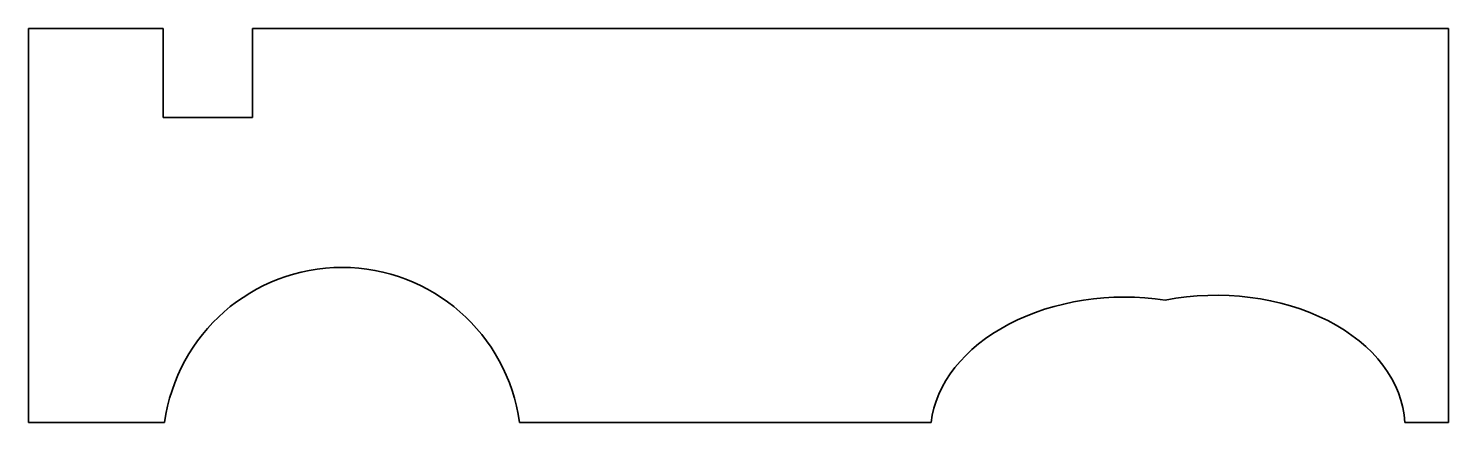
# Model space of a CAD drawing. Extents: x 170.3 to 249.7, y 192.1 to 214.1.
import ezdxf

# ---------------------------------------------------------------- set-up
doc = ezdxf.new("R2010")
doc.units = 0

msp = doc.modelspace()

# ---------------------------------------------------------------- linework, layer by layer
at = {"color": 7, "lineweight": 35}
for p, q in [((170.341461, 192.105423), (170.341461, 214.105423)), ((182.859161, 214.105423), (249.658569, 214.105423)), ((249.658569, 214.105423), (249.658569, 192.105423)), ((220.755585, 192.105423), (197.768616, 192.105423))]:
    msp.add_line(p, q, dxfattribs=at)
at = {"color": 7, "lineweight": 35, "ltscale": 0.187943}
msp.add_line((170.341461, 214.105423), (177.859161, 214.105423), dxfattribs=at)
at = {"color": 7, "lineweight": 35, "ltscale": 0.124317}
for p, q in [((177.859161, 214.105423), (177.859161, 209.132736)), ((182.859161, 209.132736), (182.859161, 214.105423))]:
    msp.add_line(p, q, dxfattribs=at)
at = {"color": 7, "lineweight": 35, "ltscale": 0.125}
msp.add_line((182.859161, 209.132736), (177.859161, 209.132736), dxfattribs=at)
at = {"color": 7, "lineweight": 35, "ltscale": 0.190207}
msp.add_line((177.949722, 192.105423), (170.341461, 192.105423), dxfattribs=at)
at = {"color": 7, "lineweight": 35, "ltscale": 0.060964}
msp.add_line((249.658569, 192.105423), (247.220001, 192.105423), dxfattribs=at)
at = {"color": 7, "lineweight": 35}
msp.add_arc((187.859161, 190.762695), 10, 7.716581, 172.283421, dxfattribs=at)
for centre, start_param, end_param in [((231.427643, 191.611008), 1.330589832, 3.047650865), ((236.521393, 191.710876), 0.024636703, 1.811002968)]:
    msp.add_ellipse(centre, major_axis=(10.705475, 0.2099), ratio=0.700441, start_param=start_param, end_param=end_param, dxfattribs=at)

doc.saveas('drawing.dxf')
